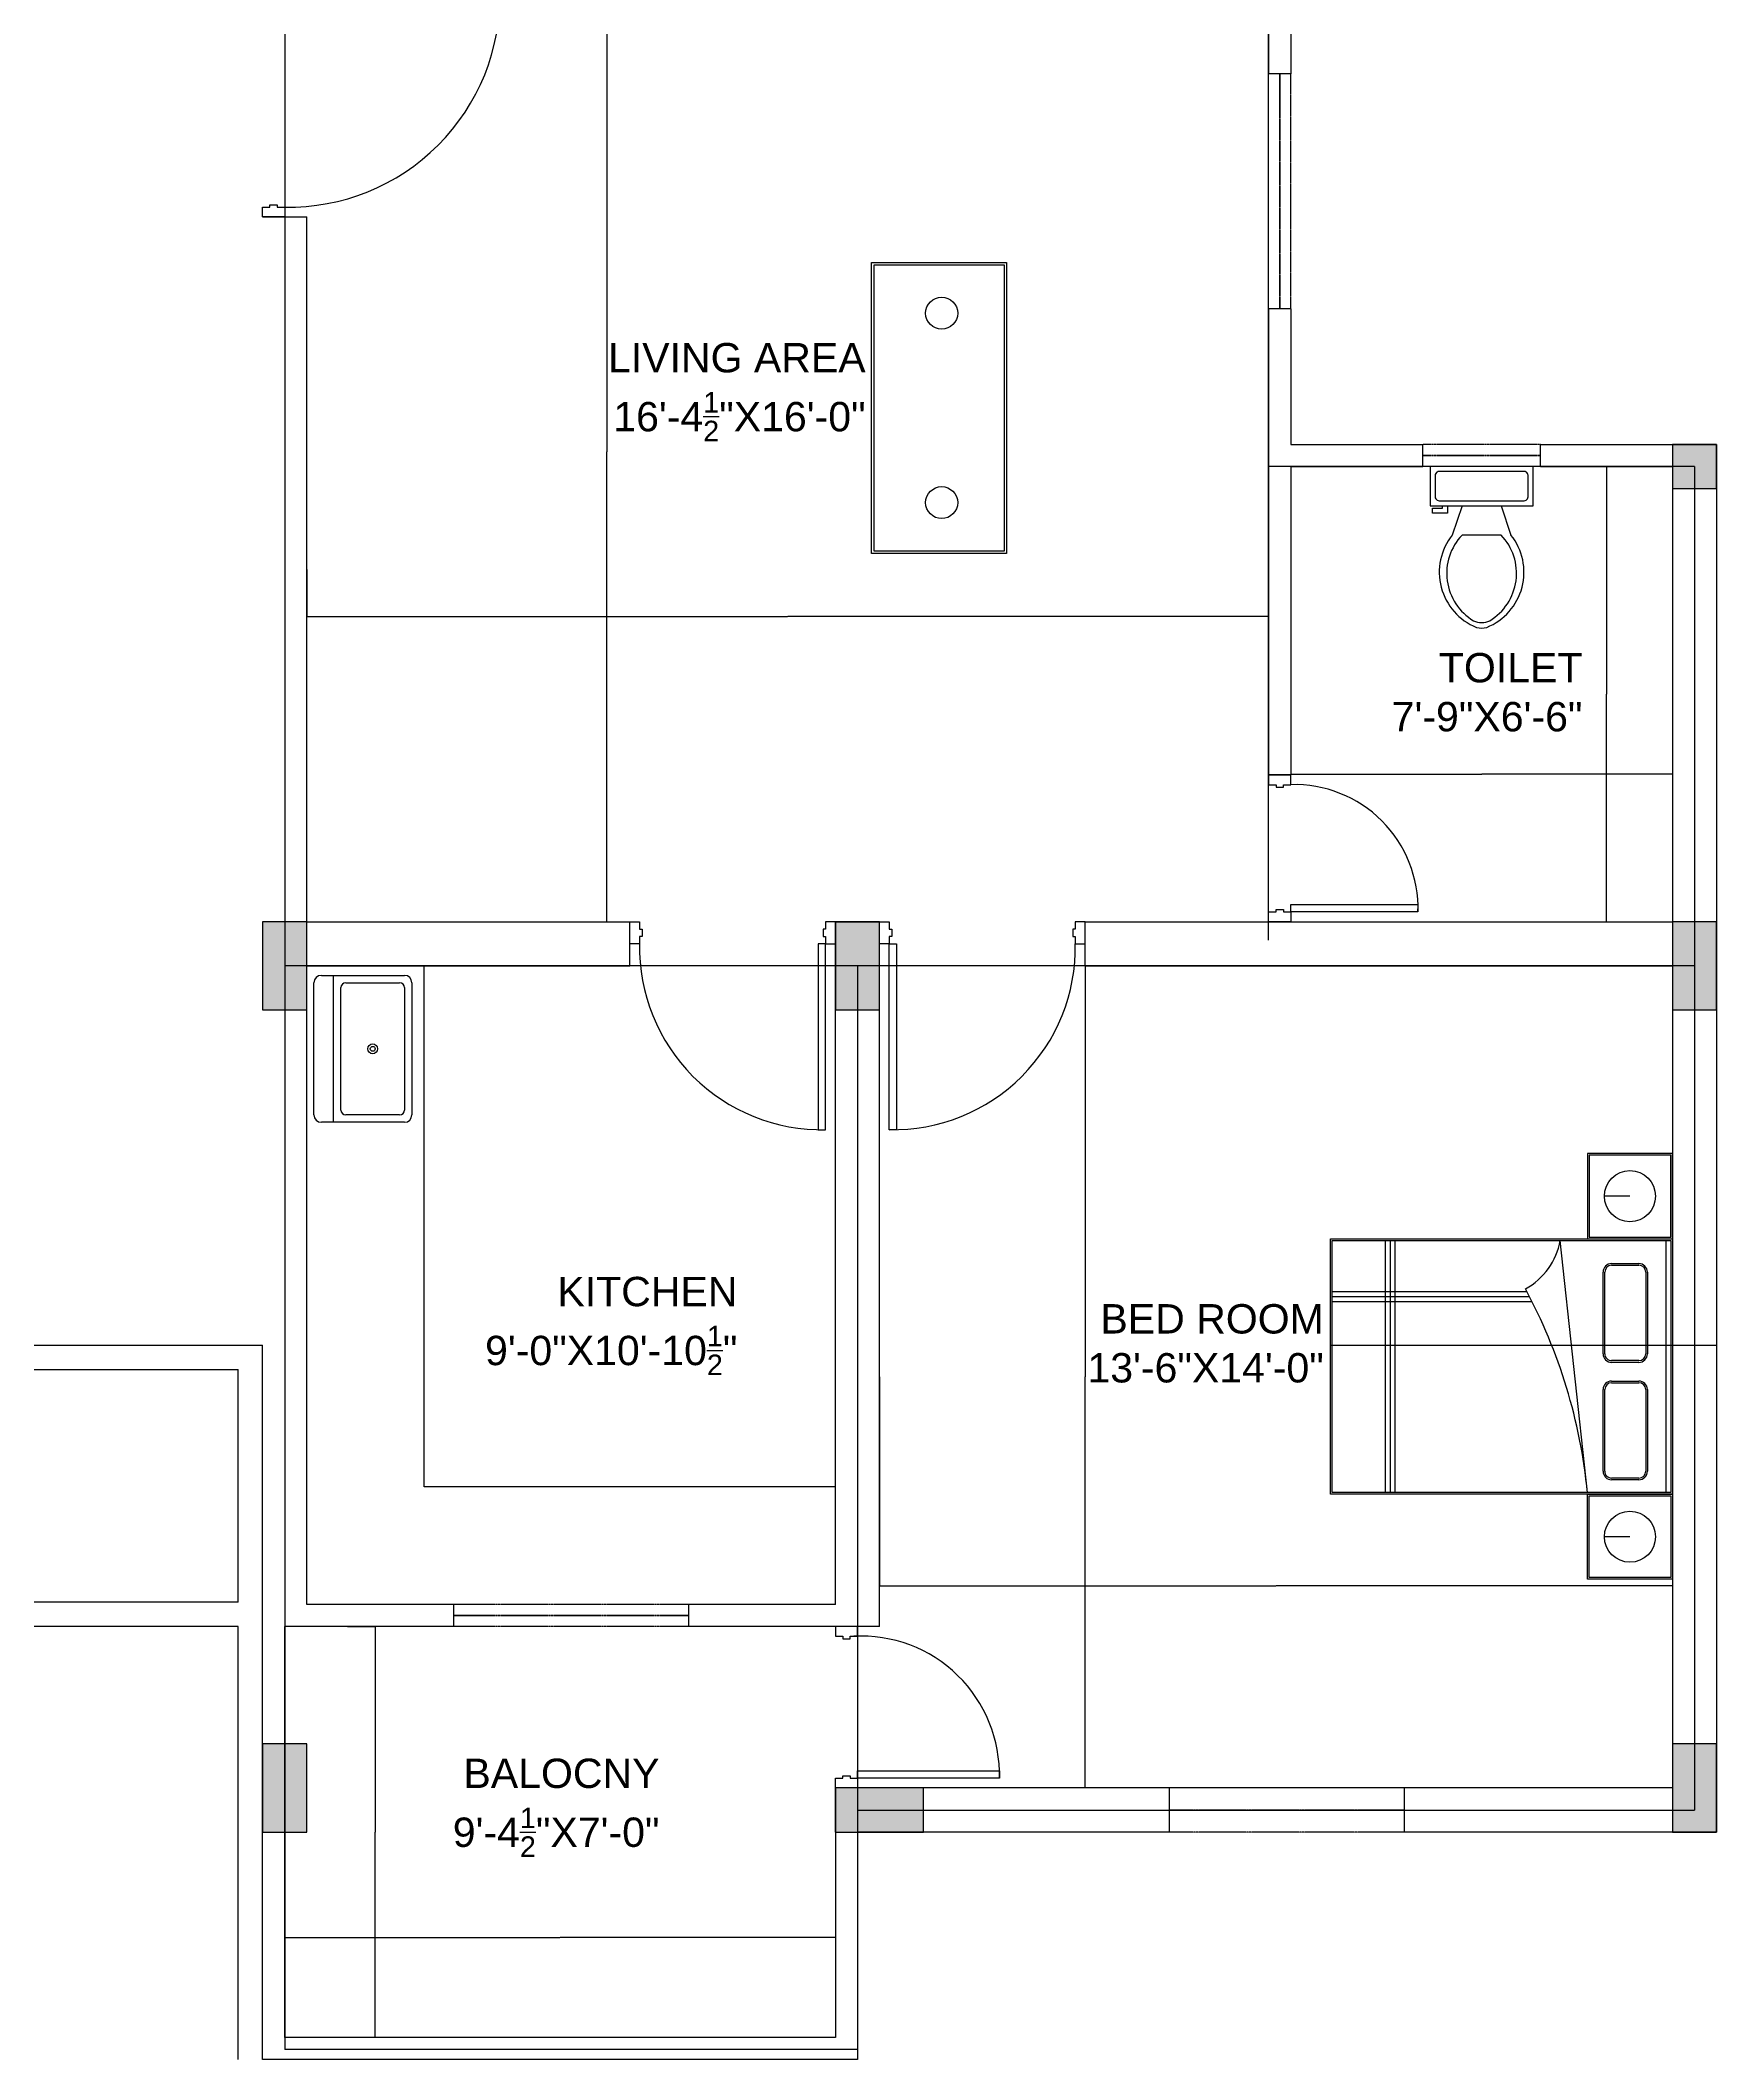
# Model space of a CAD drawing. Header units: metres. Extents: x -2370498 to 1228044, y -644254 to 236701.
# Drawn here: x -76290 to -63360, y -17071 to -1491 of the extents above; entities that cross this region are included whole.
import ezdxf

# ---------------------------------------------------------------- set-up
doc = ezdxf.new("R2010")
doc.units = ezdxf.units.M
doc.header["$MEASUREMENT"] = 0
doc.linetypes.add('HIDDEN2', pattern=[0.1875, 0.125, -0.0625])
for name, color, linetype in [('Beam', 6, 'Continuous'), ('column', 156, 'Continuous'), ('dim', 192, 'Continuous'), ('Door', 3, 'Continuous'), ('funi', 22, 'Continuous'), ('stair', 6, 'Continuous'), ('text', 1, 'Continuous'), ('TOILET SAMBLE', 181, 'Continuous'), ('window', 5, 'HIDDEN2')]:
    doc.layers.add(name, color=color, linetype=linetype)
doc.layers.add('Wall', color=7, linetype='Continuous', lineweight=30)
doc.styles.get("Standard").update_dxf_attribs({"font": 'arial.ttf'})
doc.dimstyles.get("Standard").update_dxf_attribs({"dimtxt": 0.18, "dimasz": 0.18, "dimexe": 0.18, "dimexo": 0.0625, "dimgap": 0.09, "dimtad": 0, "dimtih": 1, "dimtoh": 1, "dimdec": 1, "dimzin": 0, "dimdsep": 46, "dimlunit": 4, "dimtxsty": 'Standard', "dimcen": 0.09, "dimadec": 0, "dimazin": 0, "dimtfac": 1, "dimtdec": 1, "dimtofl": 0, "dimtmove": 0, "dimatfit": 3, "dimfxl": 1, "dimtolj": 1, "dimtzin": 0, "dimarcsym": 0})

# ---------------------------------------------------------------- blocks, each defined once
blk = doc.blocks.new('*D8')
at = {"layer": 'Defpoints', "color": 0, "transparency": 16777216}
for p in [(-69817.49550577342, -11803.24878123343), (-63699.98704467459, -11803.24878123343), (-69817.49550577342, -13416.25055567836)]:
    blk.add_point(p, dxfattribs=at)
at = {"layer": 'dim', "color": 0, "lineweight": -2, "transparency": 16777216}
for p, q in [((-69817.49550577342, -11803.31128123343), (-69817.49550577342, -13416.43055567836)), ((-63699.98704467459, -11803.31128123343), (-63699.98704467459, -13416.43055567836)), ((-69817.31550577343, -13416.25055567836), (-66759.27599555143, -13416.25055567836)), ((-63700.16704467459, -13416.25055567836), (-66758.20655489658, -13416.25055567836))]:
    blk.add_line(p, q, dxfattribs=at)
at = {"layer": 'dim', "color": 0, "transparency": 16777216}
for points in [[(-69817.31550577343, -13416.22055567836), (-69817.31550577343, -13416.28055567836), (-69817.49550577342, -13416.25055567836)], [(-63700.16704467459, -13416.22055567836), (-63700.16704467459, -13416.28055567836), (-63699.98704467459, -13416.25055567836)]]:
    blk.add_solid(points, dxfattribs=at)
at = {"layer": 'dim', "color": 0, "transparency": 16777216, "insert": (-66758.741275224, -13416.25055567836), "char_height": 0.18, "attachment_point": 5}
blk.add_mtext('\\A1;509\'-9{\\H1x;\\S1/2;}"', dxfattribs=at)
blk = doc.blocks.new('*D9')
at = {"layer": 'Defpoints', "color": 0, "transparency": 16777216}
for p in [(-68231.4747936377, -8631.207356959898), (-64733.73268740665, -8631.207356959898), (-64733.73268740665, -14975.29020550698)]:
    blk.add_point(p, dxfattribs=at)
at = {"layer": 'dim', "color": 0, "lineweight": -2, "transparency": 16777216}
for p, q in [((-64733.79518740665, -8631.207356959898), (-68231.65479363769, -8631.207356959898)), ((-68231.4747936377, -8631.387356959898), (-68231.4747936377, -11803.06687809565)), ((-68231.4747936377, -14975.11020550698), (-68231.4747936377, -11803.43068437122)), ((-64733.79518740665, -14975.29020550698), (-68231.65479363769, -14975.29020550698))]:
    blk.add_line(p, q, dxfattribs=at)
at = {"layer": 'dim', "color": 0, "transparency": 16777216}
for points in [[(-68231.5047936377, -8631.387356959898), (-68231.4447936377, -8631.387356959898), (-68231.4747936377, -8631.207356959898)], [(-68231.5047936377, -14975.11020550698), (-68231.4447936377, -14975.11020550698), (-68231.4747936377, -14975.29020550698)]]:
    blk.add_solid(points, dxfattribs=at)
at = {"layer": 'dim', "color": 0, "transparency": 16777216, "insert": (-68231.47479363768, -11803.24878123341), "char_height": 0.18, "attachment_point": 5}
blk.add_mtext('\\A1;528\'-8"', dxfattribs=at)
blk = doc.blocks.new('*D10')
at = {"layer": 'Defpoints', "color": 0, "transparency": 16777216}
for p in [(-73920.77484264334, -13729.13107454236), (-73706.74720922914, -16901.1724988159), (-73706.74720923016, -16901.1724988159)]:
    blk.add_point(p, dxfattribs=at)
at = {"layer": 'dim', "color": 0, "lineweight": -2, "transparency": 16777216}
for p, q in [((-73920.71234264334, -13729.13107454236), (-73706.56720923017, -13729.13107454236)), ((-73706.74720923016, -13729.31107454236), (-73706.74720923016, -15314.96988354134)), ((-73706.74720923016, -16900.9924988159), (-73706.74720923016, -15315.33368981692)), ((-73706.80970922914, -16901.1724988159), (-73706.92720923015, -16901.1724988159))]:
    blk.add_line(p, q, dxfattribs=at)
at = {"layer": 'dim', "color": 0, "transparency": 16777216}
for points in [[(-73706.77720923016, -13729.31107454236), (-73706.71720923016, -13729.31107454236), (-73706.74720923016, -13729.13107454236)], [(-73706.77720923016, -16900.9924988159), (-73706.71720923016, -16900.9924988159), (-73706.74720923016, -16901.1724988159)]]:
    blk.add_solid(points, dxfattribs=at)
at = {"layer": 'dim', "color": 0, "transparency": 16777216, "insert": (-73706.74720923015, -15315.15178667911), "char_height": 0.18, "attachment_point": 5}
blk.add_mtext('\\A1;264\'-4"', dxfattribs=at)
blk = doc.blocks.new('*D11')
at = {"layer": 'Defpoints', "color": 0, "transparency": 16777216}
for p in [(-74405.62685159776, -15986.50587402498), (-70157.35708694572, -15986.50587402498), (-74405.62685159776, -16128.74264960738)]:
    blk.add_point(p, dxfattribs=at)
at = {"layer": 'dim', "color": 0, "lineweight": -2, "transparency": 16777216}
for p, q in [((-74405.62685159776, -15986.56837402498), (-74405.62685159776, -16128.92264960738)), ((-70157.35708694572, -15986.56837402498), (-70157.35708694572, -16128.92264960738)), ((-74405.44685159776, -16128.74264960738), (-72282.02662820762, -16128.74264960738)), ((-70157.53708694571, -16128.74264960738), (-72280.95731033586, -16128.74264960738))]:
    blk.add_line(p, q, dxfattribs=at)
at = {"layer": 'dim', "color": 0, "transparency": 16777216}
for points in [[(-74405.44685159776, -16128.71264960738), (-74405.44685159776, -16128.77264960738), (-74405.62685159776, -16128.74264960738)], [(-70157.53708694571, -16128.71264960738), (-70157.53708694571, -16128.77264960738), (-70157.35708694572, -16128.74264960738)]]:
    blk.add_solid(points, dxfattribs=at)
at = {"layer": 'dim', "color": 0, "transparency": 16777216, "insert": (-72281.49196927174, -16128.74264960738), "char_height": 0.18, "attachment_point": 5}
blk.add_mtext('\\A1;354\'-0{\\H1x;\\S1/2;}"', dxfattribs=at)
blk = doc.blocks.new('*D12')
at = {"layer": 'Defpoints', "color": 0, "transparency": 16777216}
for p in [(-72638.21657346403, -1040.965377448245), (-71919.74018148279, -1040.965377448245), (-72638.21657346403, -8291.34577578774)]:
    blk.add_point(p, dxfattribs=at)
at = {"layer": 'dim', "color": 0, "lineweight": -2, "transparency": 16777216}
for p, q in [((-72638.15407346403, -1040.965377448245), (-71919.5601814828, -1040.965377448245)), ((-71919.74018148279, -1041.145377448245), (-71919.74018148279, -4665.853305130953)), ((-71919.74018148279, -8291.16577578774), (-71919.74018148279, -4666.457848105032)), ((-72638.15407346403, -8291.34577578774), (-71919.5601814828, -8291.34577578774))]:
    blk.add_line(p, q, dxfattribs=at)
at = {"layer": 'dim', "color": 0, "transparency": 16777216}
for points in [[(-71919.77018148279, -1041.145377448245), (-71919.71018148279, -1041.145377448245), (-71919.74018148279, -1040.965377448245)], [(-71919.77018148279, -8291.16577578774), (-71919.71018148279, -8291.16577578774), (-71919.74018148279, -8291.34577578774)]]:
    blk.add_solid(points, dxfattribs=at)
at = {"layer": 'dim', "color": 0, "transparency": 16777216, "insert": (-71919.74018148278, -4666.155576617971), "char_height": 0.18, "attachment_point": 5}
blk.add_mtext('\\A1;604\'-2{\\H1x;\\S1/2;}"', dxfattribs=at)
blk = doc.blocks.new('*D13')
at = {"layer": 'Defpoints', "color": 0, "transparency": 16777216}
for p in [(-74235.6960610116, -5572.453126410379), (-66815.3848720861, -5561.64197764074), (-74235.6960610116, -5936.640968396689)]:
    blk.add_point(p, dxfattribs=at)
at = {"layer": 'dim', "color": 0, "lineweight": -2, "transparency": 16777216}
for p, q in [((-74235.6960610116, -5572.515626410379), (-74235.6960610116, -5936.82096839669)), ((-66815.3848720861, -5561.70447764074), (-66815.3848720861, -5936.82096839669)), ((-74235.5160610116, -5936.640968396689), (-70526.0756780086, -5936.640968396689)), ((-66815.56487208609, -5936.640968396689), (-70525.0052550891, -5936.640968396689))]:
    blk.add_line(p, q, dxfattribs=at)
at = {"layer": 'dim', "color": 0, "transparency": 16777216}
for points in [[(-74235.5160610116, -5936.61096839669), (-74235.5160610116, -5936.670968396689), (-74235.6960610116, -5936.640968396689)], [(-66815.56487208609, -5936.61096839669), (-66815.56487208609, -5936.670968396689), (-66815.3848720861, -5936.640968396689)]]:
    blk.add_solid(points, dxfattribs=at)
at = {"layer": 'dim', "color": 0, "transparency": 16777216, "insert": (-70525.54046654885, -5936.640968396689), "char_height": 0.18, "attachment_point": 5}
blk.add_mtext('\\A1;618\'-4{\\H1x;\\S1/2;}"', dxfattribs=at)
blk = doc.blocks.new('*D14')
at = {"layer": 'Defpoints', "color": 0, "transparency": 16777216}
for p in [(-66645.45408149993, -6535.394273064891), (-63699.98704467459, -6535.394273064891), (-66645.45408149993, -7152.206725707632)]:
    blk.add_point(p, dxfattribs=at)
at = {"layer": 'dim', "color": 0, "lineweight": -2, "transparency": 16777216}
for p, q in [((-66645.45408149993, -6535.456773064891), (-66645.45408149993, -7152.386725707633)), ((-63699.98704467459, -6535.456773064891), (-63699.98704467459, -7152.386725707633)), ((-66645.27408149994, -7152.206725707632), (-65173.25681820323, -7152.206725707632)), ((-63700.16704467459, -7152.206725707632), (-65172.1843079713, -7152.206725707632))]:
    blk.add_line(p, q, dxfattribs=at)
at = {"layer": 'dim', "color": 0, "transparency": 16777216}
for points in [[(-66645.27408149994, -7152.176725707633), (-66645.27408149994, -7152.236725707632), (-66645.45408149993, -7152.206725707632)], [(-63700.16704467459, -7152.176725707633), (-63700.16704467459, -7152.236725707632), (-63699.98704467459, -7152.206725707632)]]:
    blk.add_solid(points, dxfattribs=at)
at = {"layer": 'dim', "color": 0, "transparency": 16777216, "insert": (-65172.72056308726, -7152.206725707632), "char_height": 0.18, "attachment_point": 5}
blk.add_mtext('\\A1;245\'-5{\\H1x;\\S1/2;}"', dxfattribs=at)
blk = doc.blocks.new('*D15')
at = {"layer": 'Defpoints', "color": 0, "transparency": 16777216}
for p in [(-64275.9732521586, -4779.442770342045), (-64209.77941643399, -4779.442770342045), (-64275.9732521586, -8291.34577578774)]:
    blk.add_point(p, dxfattribs=at)
at = {"layer": 'dim', "color": 0, "lineweight": -2, "transparency": 16777216}
for p, q in [((-64275.9107521586, -4779.442770342045), (-64209.59941643399, -4779.442770342045)), ((-64209.77941643399, -4779.622770342045), (-64209.77941643399, -6535.212369927103)), ((-64209.77941643399, -8291.16577578774), (-64209.77941643399, -6535.576176202683)), ((-64275.9107521586, -8291.34577578774), (-64209.59941643399, -8291.34577578774))]:
    blk.add_line(p, q, dxfattribs=at)
at = {"layer": 'dim', "color": 0, "transparency": 16777216}
for points in [[(-64209.80941643399, -4779.622770342045), (-64209.74941643399, -4779.622770342045), (-64209.77941643399, -4779.442770342045)], [(-64209.80941643399, -8291.16577578774), (-64209.74941643399, -8291.16577578774), (-64209.77941643399, -8291.34577578774)]]:
    blk.add_solid(points, dxfattribs=at)
at = {"layer": 'dim', "color": 0, "transparency": 16777216, "insert": (-64209.77941643397, -6535.394273064873), "char_height": 0.18, "attachment_point": 5}
blk.add_mtext('\\A1;292\'-8"', dxfattribs=at)
blk = doc.blocks.new('A$C0EA4476A')
at = {"linetype": 'ByBlock', "lineweight": -2}
for p, q in [((-1.569933374412358e-07, 2.007999913374078), (-1.569933374412358e-07, 1.507999913374078)), ((0.4999998430066626, 2.007999913374078), (-1.569933374412358e-07, 2.007999913374078)), ((0.009999843008699827, 1.997999913379317), (0.009999843008699827, 1.517999913376116)), ((0.4899998430046253, 1.997999913379317), (0.009999843008699827, 1.997999913379317)), ((0.4899998430046253, 1.517999913376116), (0.4899998430046253, 1.997999913379317)), ((0.4999998430066626, 2.007999913374078), (1.999999843006663, 2.007999913374078)), ((0.4999998430066626, -8.662027539685369e-08), (0.4999998430066626, 2.007999913374078)), ((0.4999998430066626, 1.507999913374078), (0.4999998430066626, 2.007999913374078)), ((0.5099998430086998, 1.997999913379317), (1.989999843004625, 1.997999913379317)), ((0.5099998430086998, 0.009999913374485914), (0.5099998430086998, 1.997999913379317)), ((0.5099998430086998, 1.968018404775648), (1.989999843004625, 1.968018404775648)), ((1.989999843004625, 1.997999913379317), (1.989999843004625, 0.009999913374485914)), ((1.999999843006663, 2.007999913374078), (1.999999843006663, -8.662027539685369e-08)), ((1.999999843006663, 2.007999913374078), (2.499999843006663, 2.007999913374078)), ((1.999999843006663, 1.507999913374078), (1.999999843006663, 2.007999913374078)), ((2.0099998430087, 1.997999913379317), (2.489999843004625, 1.997999913379317)), ((2.0099998430087, 1.517999913376116), (2.0099998430087, 1.997999913379317)), ((2.489999843004625, 1.997999913379317), (2.489999843004625, 1.517999913376116)), ((2.499999843006663, 2.007999913374078), (2.499999843006663, 1.507999913374078)), ((0.6460030532980454, 1.650288242322858), (0.6460030532980454, 1.810288242326351)), ((0.6560030532928067, 1.650288242322858), (0.6560030532928067, 1.810288242326351)), ((0.6960030532936798, 1.860288242329261), (1.176003053296881, 1.860288242329261)), ((0.6960030532936798, 1.850288242327224), (1.176003053296881, 1.850288242327224)), ((1.216003053297754, 1.810288242326351), (1.216003053297754, 1.650288242322858)), ((1.226003053292516, 1.810288242326351), (1.226003053292516, 1.650288242322858)), ((1.335538323932269, 1.650288242322858), (1.335538323932269, 1.810288242326351)), ((1.34553832392703, 1.650288242322858), (1.34553832392703, 1.810288242326351)), ((1.385538323927904, 1.860288242329261), (1.865538323931105, 1.860288242329261)), ((1.385538323927904, 1.850288242327224), (1.865538323931105, 1.850288242327224)), ((1.905538323931978, 1.810288242326351), (1.905538323931978, 1.650288242322858)), ((1.915538323926739, 1.810288242326351), (1.915538323926739, 1.650288242322858)), ((0.2499998430066626, 1.757999913374078), (0.2499998430066626, 1.607999913372623)), ((2.249999843006663, 1.757999913374078), (2.249999843006663, 1.607999913372623)), ((1.176003053296881, 1.610288242329261), (0.6960030532936798, 1.610288242329261)), ((1.176003053296881, 1.600288242327224), (0.6960030532936798, 1.600288242327224)), ((1.865538323931105, 1.610288242329261), (1.385538323927904, 1.610288242329261)), ((1.865538323931105, 1.600288242327224), (1.385538323927904, 1.600288242327224)), ((-1.569933374412358e-07, 1.507999913374078), (0.4999998430066626, 1.507999913374078)), ((0.009999843008699827, 1.517999913376116), (0.4899998430046253, 1.517999913376116)), ((1.989999843004625, 1.507999913374078), (0.5099998430086998, 1.348816104495199)), ((2.499999843006663, 1.507999913374078), (1.999999843006663, 1.507999913374078)), ((2.489999843004625, 1.517999913376116), (2.0099998430087, 1.517999913376116)), ((0.8115071125939721, 1.153418864065316), (0.8115071125939721, 0.009999913374485914)), ((0.841507112592808, 1.16915115431766), (0.841507112592808, 0.009999913374485914)), ((0.8715071125916438, 1.18447658529476), (0.8715071125916438, 0.009999913374485914)), ((0.5099998430086998, 0.3774772984761512), (1.989999843004625, 0.3774772984761512)), ((0.5099998430086998, 0.3495376880673575), (1.989999843004625, 0.3495376880673575)), ((0.5099998430086998, 0.3215980776585639), (1.989999843004625, 0.3215980776585639)), ((1.989999843004625, 0.009999913374485914), (0.5099998430086998, 0.009999913374485914)), ((1.999999843006663, -8.662027539685369e-08), (0.4999998430066626, -8.662027539685369e-08))]:
    blk.add_line(p, q, dxfattribs=at)
for centre in [(0.2499998430066626, 1.757999913374078), (2.249999843006663, 1.757999913374078)]:
    blk.add_circle(centre, 0.15, dxfattribs=at)
for centre, radius, start, end in [((0.6960030532936798, 1.810288242326351), 0.05, 90, 180), ((0.6960030532936798, 1.810288242326351), 0.04, 90, 180), ((1.176003053296881, 1.810288242326351), 0.05, 0, 90), ((1.176003053296881, 1.810288242326351), 0.04, 0, 90), ((1.385538323927904, 1.810288242326351), 0.05, 90, 180), ((1.385538323927904, 1.810288242326351), 0.04, 90, 180), ((1.865538323931105, 1.810288242326351), 0.05, 0, 90), ((1.865538323931105, 1.810288242326351), 0.04, 0, 90), ((0.6960030532936798, 1.650288242322858), 0.05, 180, 270), ((0.6960030532936798, 1.650288242322858), 0.04, 180, 270), ((1.176003053296881, 1.650288242322858), 0.04, 270, 0), ((1.176003053296881, 1.650288242322858), 0.05, 270, 0), ((1.385538323927904, 1.650288242322858), 0.05, 180, 270), ((1.385538323927904, 1.650288242322858), 0.04, 180, 270), ((1.865538323931105, 1.650288242322858), 0.05, 270, 0), ((1.865538323931105, 1.650288242322858), 0.04, 270, 0), ((2.293282374317641, -1.635717661687522), 3.158312917610382, 95.51041844519085, 118.3399110683232), ((0.4397010651300661, 0.9519281108005089), 0.4030657486158824, 28.46881856280967, 79.95566290813281)]:
    blk.add_arc(centre, radius, start, end, dxfattribs=at)
blk = doc.blocks.new('TABEL')
at = {"layer": 'funi'}
for points in [[(344.9697734733977, -136.6354657468573), (372.5102604115586, -136.6354657468573), (372.5102604115586, -196.1067197865883), (344.9697734733977, -196.1067197865883)], [(345.4697734733977, -137.1354657468573), (372.0102604115586, -137.1354657468573), (372.0102604115586, -195.6067197865883), (345.4697734733977, -195.6067197865883)]]:
    blk.add_lwpolyline(points, close=True, dxfattribs=at)
at = {"layer": 'funi', "color": 7}
for centre in [(358.2102462822295, -147.0236590330051), (358.2102462822295, -185.7185265004406)]:
    blk.add_circle(centre, 3.2712288282803, dxfattribs=at)
blk = doc.blocks.new('Sink-single - 30 in top')
blk.add_line((-15, -3.999996000000001), (15, -3.999996000000001))
for points in [[(-13.5, 0), (13.5, 0)], [(-15, -18.499996), (-15, -1.500000000000002)], [(15, -1.500000000000002), (15, -18.499996)], [(-13.5, -17.499996), (-13.5, -6.499996000000001)], [(-12.5, -5.499996000000001), (12.5, -5.499996000000001)], [(13.5, -6.499996000000001), (13.5, -17.499996)], [(13.5, -19.999996), (-13.5, -19.999996)], [(12.5, -18.499996), (-12.5, -18.499996)]]:
    blk.add_lwpolyline(points)
for radius in [1, 0.5]:
    blk.add_circle((0, -11.999996), radius)
for centre, radius, start, end in [((-13.5, -1.500000000000002), 1.5, 90, 180), ((13.5, -1.500000000000002), 1.5, 0, 90), ((-12.5, -6.499996000000001), 1, 90, 180), ((12.5, -6.499996000000001), 1, 0, 90), ((-13.5, -18.499996), 1.5, 180, 270), ((-12.5, -17.499996), 1, 180, 270), ((12.5, -17.499996), 1, 270, 0), ((13.5, -18.499996), 1.5, 270, 0)]:
    blk.add_arc(centre, radius, start, end)
blk = doc.blocks.new('Toilet - top')
for p, q in [((9.5, -6), (9.5, -2)), ((-8, -8.5), (-8, -8)), ((-7, -8), (-7, -9.5)), ((-4, -8), (-6, -14)), ((4, -8), (6, -14)), ((-10, -8.5), (-8, -8.5)), ((-10, -9.5), (-10, -8.5)), ((-7, -9.5), (-10, -9.5)), ((4, -14), (-4, -14))]:
    blk.add_line(p, q)
blk.add_lwpolyline([(10.5, -8), (10.5, 0), (-10.5, 0), (-10.5, -8)], close=True)
for points in [[(-9.5, -2), (-9.5, -6)], [(8.5, -1), (-8.5, -1)], [(-8.5, -7), (8.5, -7)]]:
    blk.add_lwpolyline(points)
for centre, radius, start, end in [((-8.625, -1.875), 0.8838834999999999, 81.8699, 188.1301), ((8.625, -1.875), 0.8838834999999999, 351.8699, 98.13009999999998), ((-8.625, -6.125), 0.8838834999999999, 171.869898, 278.1301), ((8.625, -6.125), 0.8838834999999999, 261.8699, 8.130099999999993), ((3.519562435188957, -21.58049502388982), 12.16902005083647, 141.4691096810948, 247.9714346835576), ((4.199957580658808, -21.81740929088453), 11.3291791325804, 136.3677254423718, 238.946823937405), ((-3.519499936778317, -21.58047137067522), 12.16903423757823, 292.0284332733153, 38.53070636800452), ((-4.199890672038477, -21.81738596564129), 11.32918622148567, 301.0530065773863, 43.63209216694732), ((2.096609817270334e-05, -27.87646475467881), 4, 245.7318247449371, 294.2681740488959), ((2.094152141829397e-05, -28.99996806116074), 4, 254.8605283244436, 285.1394707718433)]:
    blk.add_arc(centre, radius, start, end)

msp = doc.modelspace()

# ---------------------------------------------------------------- hatches: boundary and pattern name
at = {"layer": 'column'}
h = msp.add_hatch(color=256, dxfattribs=at)
h.dxf.hatch_style = 1
h.paths.add_polyline_path([(-63699.98704467459, -4609.511979755965), (-63360.12546350258, -4609.511979755965), (-63360.12546350258, -4949.373560928121), (-63699.98704467459, -4949.373560928121)])
h = msp.add_hatch(color=256, dxfattribs=at)
h.dxf.hatch_style = 1
h.paths.add_polyline_path([(-74575.55764218389, -8291.345775787737), (-74235.6960610116, -8291.345775787737), (-74235.6960610116, -8971.068938132086), (-74575.55764218389, -8971.068938132086)])
h = msp.add_hatch(color=256, dxfattribs=at)
h.dxf.hatch_style = 1
h.paths.add_polyline_path([(-70157.35708694572, -8291.345775787737), (-69817.49550577342, -8291.345775787737), (-69817.49550577342, -8971.068938132086), (-70157.35708694572, -8971.068938132086)])
h = msp.add_hatch(color=256, dxfattribs=at)
h.dxf.hatch_style = 1
h.paths.add_polyline_path([(-63699.98704467459, -8291.345775787737), (-63360.12546350258, -8291.345775787737), (-63360.12546350258, -8971.068938132086), (-63699.98704467459, -8971.068938132086)])
h = msp.add_hatch(color=256, dxfattribs=at)
h.dxf.hatch_style = 1
h.paths.add_polyline_path([(-74575.55764218389, -14635.42862433481), (-74235.6960610116, -14635.42862433481), (-74235.6960610116, -15315.15178667913), (-74575.55764218389, -15315.15178667913)])
h = msp.add_hatch(color=256, dxfattribs=at)
h.dxf.hatch_style = 1
h.paths.add_polyline_path([(-63699.98704467459, -14635.42862433481), (-63360.12546350258, -14635.42862433481), (-63360.12546350258, -15315.15178667913), (-63699.98704467459, -15315.15178667913)])
h = msp.add_hatch(color=256, dxfattribs=at)
h.dxf.hatch_style = 1
h.paths.add_polyline_path([(-69477.63392460138, -14975.29020550697), (-69477.63392460138, -15315.15178667913), (-70157.35708694572, -15315.15178667913), (-70157.35708694572, -14975.29020550697)])

# ---------------------------------------------------------------- linework, layer by layer
for p, q in [((-78200.74784135357, -11557.73242132785), (-74575.55764218389, -11557.73242132785)), ((-66338.31750805171, -11557.73242132785), (-63360.12546350258, -11557.73242132785)), ((-78011.93585181354, -11746.54441086796), (-74764.36963172392, -11746.54441086796))]:
    msp.add_line(p, q)
at = {"layer": 'Beam'}
for p, q in [((-66815.38487208668, -8434.652643865329), (-66815.38487208668, 6889.138183235598)), ((-74405.62685159744, -871.0345868622026), (-74405.62685159656, -8631.2073569588)), ((-63530.05625408843, -4779.442770342043), (-66815.38487208668, -4779.442770342043)), ((-63530.05625408843, -4779.442770342043), (-63530.05625408843, -8631.207356959894)), ((-63530.05625408843, -4779.442770342043), (-63530.05625408843, -8631.207356959894)), ((-74405.62685159656, -8631.2073569588), (-74405.62685159805, -16992.4080553655)), ((-63530.05625408814, -8631.207356959383), (-74405.62685159656, -8631.207356960842)), ((-69987.42629635955, -8631.207356959894), (-69987.42629635955, -16992.4080553655)), ((-63530.05625408843, -8631.207356959894), (-63530.05625408843, -15145.22099609461)), ((-63530.05625408843, -8631.207356959894), (-63530.05625408843, -15145.22099609461)), ((-69987.42629635955, -15145.22099609461), (-63530.05625408843, -15145.22099609461)), ((-69987.42629635955, -16992.4080553655), (-74405.62685159805, -16992.4080553655))]:
    msp.add_line(p, q, dxfattribs=at)
at = {"layer": 'column'}
for points in [[(-63360.12546350258, -4609.511979755965), (-63699.98704467459, -4609.511979755965), (-63699.98704467459, -4949.373560928121), (-63360.12546350258, -4949.373560928121)], [(-74235.6960610116, -8291.345775787737), (-74575.55764218389, -8291.345775787737), (-74575.55764218389, -8971.068938132086), (-74235.6960610116, -8971.068938132086)], [(-69817.49550577342, -8291.345775787737), (-70157.35708694572, -8291.345775787737), (-70157.35708694572, -8971.068938132086), (-69817.49550577342, -8971.068938132086)], [(-63360.12546350258, -8291.345775787737), (-63699.98704467459, -8291.345775787737), (-63699.98704467459, -8971.068938132086), (-63360.12546350258, -8971.068938132086)], [(-74235.6960610116, -14635.42862433481), (-74575.55764218389, -14635.42862433481), (-74575.55764218389, -15315.15178667913), (-74235.6960610116, -15315.15178667913)], [(-63360.12546350258, -14635.42862433481), (-63699.98704467459, -14635.42862433481), (-63699.98704467459, -15315.15178667913), (-63360.12546350258, -15315.15178667913)], [(-69477.63392460138, -15315.15178667913), (-69477.63392460138, -14975.29020550697), (-70157.35708694572, -14975.29020550697), (-70157.35708694572, -15315.15178667913)]]:
    msp.add_lwpolyline(points, close=True, dxfattribs=at)
at = {"layer": 'Door'}
for points in [[(-74405.62685159776, -2853.560477033117), (-74575.55764218389, -2853.560477033117), (-74575.55764218389, -2778.035681217095), (-74518.91404532194, -2778.035681217095), (-74518.91404532194, -2759.154482263062), (-74462.2704484597, -2759.154482263062), (-74462.2704484597, -2778.035681217095), (-74405.62685159776, -2778.035681217095), (-74405.62685159776, -2853.560477033117)], [(-66645.45408149993, -7158.473838547177), (-66815.3848720861, -7158.473838547177), (-66815.3848720861, -7233.998634363237), (-66758.74127522415, -7233.998634363237), (-66758.74127522415, -7252.879833317233), (-66702.09767836188, -7252.879833317233), (-66702.09767836188, -7233.998634363237), (-66645.45408149993, -7233.998634363237), (-66645.45408149993, -7158.473838547177)], [(-66645.45408149993, -8291.345775787737), (-66815.3848720861, -8291.345775787737), (-66815.3848720861, -8215.820979971715), (-66758.74127522415, -8215.820979971715), (-66758.74127522415, -8196.939781017682), (-66702.09767836188, -8196.939781017682), (-66702.09767836188, -8215.820979971715), (-66645.45408149993, -8215.820979971715), (-66645.45408149993, -8291.345775787737)], [(-71743.37779908245, -8461.276566373816), (-71743.37779908245, -8291.345775787737), (-71667.85300326631, -8291.345775787737), (-71667.85300326631, -8347.989372649763), (-71648.97180431242, -8347.989372649763), (-71648.97180431242, -8404.63296951179), (-71667.85300326631, -8404.63296951179), (-71667.85300326631, -8461.276566373816), (-71743.37779908245, -8461.276566373816)], [(-70157.35708694572, -8461.276566373816), (-70157.35708694572, -8291.345775787737), (-70232.88188276185, -8291.345775787737), (-70232.88188276185, -8347.989372649763), (-70251.76308171572, -8347.989372649763), (-70251.76308171572, -8404.63296951179), (-70232.88188276185, -8404.63296951179), (-70232.88188276185, -8461.276566373816), (-70157.35708694572, -8461.276566373816)], [(-69817.49550577342, -8461.276566373816), (-69817.49550577342, -8291.345775787737), (-69741.97070995758, -8291.345775787737), (-69741.97070995758, -8347.989372649763), (-69723.08951100339, -8347.989372649763), (-69723.08951100339, -8404.63296951179), (-69741.97070995758, -8404.63296951179), (-69741.97070995758, -8461.276566373816), (-69817.49550577342, -8461.276566373816)], [(-68231.47479363666, -8461.276566373816), (-68231.47479363666, -8291.345775787737), (-68306.9995894528, -8291.345775787737), (-68306.9995894528, -8347.989372649763), (-68325.88078840669, -8347.989372649763), (-68325.88078840669, -8404.63296951179), (-68306.9995894528, -8404.63296951179), (-68306.9995894528, -8461.276566373816), (-68231.47479363666, -8461.276566373816)], [(-69987.42629635955, -13729.13107454236), (-70157.35708694572, -13729.13107454236), (-70157.35708694572, -13804.65587035842), (-70100.71349008377, -13804.65587035842), (-70100.71349008377, -13823.53706931241), (-70044.0698932215, -13823.53706931241), (-70044.0698932215, -13804.65587035842), (-69987.42629635955, -13804.65587035842), (-69987.42629635955, -13729.13107454236)], [(-69987.42629635955, -14975.29020550697), (-70157.35708694572, -14975.29020550697), (-70157.35708694572, -14899.76540969094), (-70100.71349008377, -14899.76540969094), (-70100.71349008377, -14880.88421073691), (-70044.0698932215, -14880.88421073691), (-70044.0698932215, -14899.76540969094), (-69987.42629635955, -14899.76540969094), (-69987.42629635955, -14975.29020550697)]]:
    msp.add_lwpolyline(points, dxfattribs=at)
for points in [[(-66645.45408149993, -8215.820979971715), (-66645.45408149993, -8159.177383109688), (-65663.63173589167, -8159.177383109688), (-65663.63173589167, -8215.820979971715)], [(-70232.88188276185, -9896.247686878502), (-70232.88188276185, -8461.276566373816), (-70289.5254796238, -8461.276566373816), (-70289.5254796238, -9896.247686878502)], [(-69741.97070995758, -9896.247686878502), (-69741.97070995758, -8461.276566373816), (-69685.32711309563, -8461.276566373816), (-69685.32711309563, -9896.247686878502)], [(-69987.42629635955, -14899.76540969094), (-69987.42629635955, -14843.12181282892), (-68892.3167570271, -14843.12181282892), (-68892.3167570271, -14899.76540969094)]]:
    msp.add_lwpolyline(points, close=True, dxfattribs=at)
for centre, radius, start, end in [((-74377.30505316662, -1144.811971695281), 1633.469255789795, 269.0065311439978, 0.993468856253243), ((-66617.13228306912, -8187.499181540701), 953.9210752122399, 358.2986453947022, 91.70135460567698), ((-70261.20368119267, -8489.598364804828), 1406.934411959821, 178.8465495488871, 271.1534504511512), ((-69713.64891152644, -8489.598364804828), 1406.934411959821, 268.8465495488488, 1.153450451112906), ((-69960.17549030624, -14871.44361125993), 1068.23424327576, 358.480754856047, 92.98203665046547)]:
    msp.add_arc(centre, radius, start, end, dxfattribs=at)
at = {"layer": 'stair'}
for p, q in [((-73329.39851121917, -12652.90273416386), (-73329.39851121917, -8631.207356959894)), ((-70157.35708694572, -12652.90273416386), (-73329.39851121917, -12652.90273416386)), ((-74764.36963172392, -13540.31908500228), (-78011.93585181354, -13540.31908500228)), ((-74764.36963172392, -13729.13107454236), (-78011.93585181354, -13729.13107454236))]:
    msp.add_line(p, q, dxfattribs=at)
at = {"layer": 'Wall'}
for p, q in [((-66645.45408149993, -701.1037962760875), (-66645.45408149993, -1749.010338223572)), ((-66815.3848720861, -1040.965377448245), (-66815.3848720861, -1749.010338223572)), ((-66645.45408149993, -1749.010338223572), (-66815.3848720861, -1749.010338223572)), ((-74575.55764218389, -2853.560477033117), (-74235.6960610116, -2853.560477033117)), ((-74235.6960610116, -8291.345775787737), (-74235.6960610116, -2853.560477033117)), ((-66815.3848720861, -3561.605437808445), (-66815.3848720861, -7158.473838547177)), ((-66645.45408149993, -3561.605437808445), (-66815.3848720861, -3561.605437808445)), ((-66645.45408149993, -3561.605437808445), (-66645.45408149993, -4609.511979755965)), ((-66645.45408149993, -4609.511979755965), (-65625.86933798362, -4609.511979755965)), ((-65625.86933798362, -4779.442770342043), (-65625.86933798362, -4609.511979755965)), ((-64719.5717881912, -4609.511979755965), (-63360.12546350258, -4609.511979755965)), ((-64719.5717881912, -4779.442770342043), (-64719.5717881912, -4609.511979755965)), ((-63360.12546350258, -4609.511979755965), (-63360.12546350258, -15315.15178667913)), ((-66645.45408149993, -4779.442770342043), (-65625.86933798362, -4779.442770342043)), ((-66645.45408149993, -4779.442770342043), (-66645.45408149993, -7158.473838547177)), ((-64719.5717881912, -4779.442770342043), (-63699.98704467459, -4779.442770342043)), ((-63699.98704467459, -4779.442770342043), (-63699.98704467459, -8291.345775787737)), ((-66815.3848720861, -7158.473838547177), (-66645.45408149993, -7158.473838547177)), ((-74235.6960610116, -8291.345775787737), (-71743.37779908245, -8291.345775787737)), ((-71743.37779908245, -8631.207356959894), (-71743.37779908245, -8291.345775787737)), ((-70157.35708694572, -13559.20028395628), (-70157.35708694572, -8291.345775787737)), ((-70157.35708694572, -8291.345775787737), (-69817.49550577342, -8291.345775787737)), ((-69817.49550577342, -13729.13107454236), (-69817.49550577342, -8291.345775787737)), ((-68231.47479363666, -8631.207356959894), (-68231.47479363666, -8291.345775787737)), ((-68231.47479363666, -8291.345775787737), (-66815.3848720861, -8291.345775787737)), ((-66815.3848720861, -8291.345775787737), (-63699.98704467459, -8291.345775787737)), ((-66815.3848720861, -8291.345775787737), (-66645.45408149993, -8291.345775787737)), ((-74235.6960610116, -8631.207356959894), (-71743.37779908245, -8631.207356959894)), ((-74235.6960610116, -13559.20028395628), (-74235.6960610116, -8631.207356959894)), ((-68231.47479363666, -8631.207356959894), (-63699.98704467459, -8631.207356959894)), ((-63699.98704467459, -8631.207356959894), (-63699.98704467459, -14975.29020550697)), ((-74575.55764218389, -17071.10328940197), (-74575.55764218389, -11557.73242132785)), ((-74764.36963172392, -13540.31908500228), (-74764.36963172392, -11746.54441086796)), ((-73102.82412377106, -13559.20028395628), (-74235.6960610116, -13559.20028395628)), ((-73102.82412377106, -13559.20028395628), (-73102.82412377106, -13729.13107454236)), ((-70157.35708694572, -13559.20028395628), (-71290.22902418622, -13559.20028395628)), ((-71290.22902418622, -13559.20028395628), (-71290.22902418622, -13729.13107454236)), ((-74764.36963172392, -17071.10328940197), (-74764.36963172392, -13729.13107454236)), ((-73102.82412377106, -13729.13107454236), (-74405.62685159776, -13729.13107454236)), ((-74405.62685159776, -16901.17249881589), (-74405.62685159776, -13729.13107454236)), ((-70157.35708694572, -13729.13107454236), (-71290.22902418622, -13729.13107454236)), ((-69817.49550577342, -13729.13107454236), (-70157.35708694572, -13729.13107454236)), ((-67580.07342972349, -14975.29020550697), (-70157.35708694572, -14975.29020550697)), ((-70157.35708694572, -15315.15178667913), (-70157.35708694572, -14975.29020550697)), ((-67580.07342972349, -15315.15178667913), (-67580.07342972349, -14975.29020550697)), ((-63699.98704467459, -14975.29020550697), (-65767.47833013865, -14975.29020550697)), ((-65767.47833013865, -15315.15178667913), (-65767.47833013865, -14975.29020550697)), ((-70157.35708694572, -15315.15178667913), (-70157.35708694572, -16901.17249881589)), ((-67580.07342972349, -15315.15178667913), (-69987.42629635955, -15315.15178667913)), ((-69987.42629635955, -15315.15178667913), (-69987.42629635955, -17071.10328940197)), ((-63360.12546350258, -15315.15178667913), (-65767.47833013865, -15315.15178667913)), ((-70157.35708694572, -16901.17249881589), (-74405.62685159776, -16901.17249881589)), ((-69987.42629635955, -17071.10328940197), (-74575.55764218389, -17071.10328940197))]:
    msp.add_line(p, q, dxfattribs=at)
at = {"layer": 'window'}
for p, q in [((-66815.3848720861, -3561.605437808445), (-66815.3848720861, -1749.010338223572)), ((-66645.45408149993, -3561.605437808445), (-66645.45408149993, -1749.010338223572)), ((-64719.5717881912, -4609.511979755965), (-65625.86933798362, -4609.511979755965)), ((-64719.5717881912, -4779.442770342043), (-65625.86933798362, -4779.442770342043)), ((-71290.22902418622, -13559.20028395628), (-73102.82412377106, -13559.20028395628)), ((-71290.22902418622, -13729.13107454236), (-73102.82412377106, -13729.13107454236)), ((-65767.47833013865, -14975.29020550697), (-67580.07342972349, -14975.29020550697)), ((-65767.47833013865, -15315.15178667913), (-67580.07342972349, -15315.15178667913))]:
    msp.add_line(p, q, dxfattribs=at)
at = {"layer": 'window', "lineweight": 40}
for p, q in [((-66730.41947679302, -1749.010338223572), (-66730.41947679302, -3561.605437808445)), ((-64719.5717881912, -4694.477375049004), (-65625.86933798362, -4694.477375049004)), ((-71290.22902418622, -13644.16567924932), (-73102.82412377106, -13644.16567924932)), ((-65767.47833013865, -15145.22099609304), (-67580.07342972349, -15145.22099609304))]:
    msp.add_line(p, q, dxfattribs=at)

# ---------------------------------------------------------------- block references
at = {"layer": 'funi'}
for name, p, xscale, yscale, zscale, rotation in [('TABEL', (-55810.88530461503, -10609.64968980629), 37.76239790801824, 37.76239790801824, 37.76239790801824, 180), ('A$C0EA4476A', (-66338.31739424045, -10080.42491711931), 1313.909593319024, 1313.909593319024, 1313.909593319024, 270)]:
    msp.add_blockref(name, p, dxfattribs=dict(at, xscale=xscale, yscale=yscale, zscale=zscale, rotation=rotation))
at = {"layer": 'TOILET SAMBLE', "xscale": 37.76239790801824, "yscale": 37.76239790801824, "zscale": 37.76239790801824}
msp.add_blockref('Toilet - top', (-65172.72056308742, -4779.442770342043), dxfattribs=at)
at = {"layer": 'TOILET SAMBLE', "xscale": 37.76239790801824, "yscale": 37.76239790801824, "zscale": 37.76239790801824, "rotation": 90.00000000000001}
msp.add_blockref('Sink-single - 30 in top', (-74179.42597456825, -9272.17391947357), dxfattribs=at)

# ---------------------------------------------------------------- texts
at = {"layer": 'text', "char_height": 226.5743874481095, "attachment_point": 9}
for s, insert in [('\\A1;LIVING AREA\\P16\'-4{\\H0.7x;\\S1/2;}"X16\'-0"', (-69924.14757633193, -4584.690119382598)), (' TOILET  \\P7\'-9"X6\'-6"', (-64394.81014698044, -6825.507335622669)), ('\\A1; KITCHEN \\P9\'-0"X10\'-10{\\H0.7x;\\S1/2;}"', (-70913.14885872744, -11789.87377119453)), ('BED ROOM \\P13\'-6"X14\'-0"', (-66389.90437928693, -11849.51990439308)), ('\\A1; BALOCNY\\P9\'-4{\\H0.7x;\\S1/2;}"X7\'-0" ', (-71514.12218064426, -15506.99139679802))]:
    msp.add_mtext_dynamic_manual_height_columns(s, width=4249.676339665977, gutter_width=37.76239790801824, heights=[0], dxfattribs=dict(at, insert=insert))

# ---------------------------------------------------------------- dimensions: what is measured, and where the dimension line sits
at = {"layer": 'dim'}
for base, p1, p2, angle, picture, middle in [((-71919.74018148279, -1040.965377448245), (-72638.216573464, -8291.345775787737), (-72638.216573464, -1040.965377448245), 270, '*D12', (-71919.74018148278, -4666.155576617971)), ((-64209.77941643399, -4779.442770342045), (-64275.97325215857, -8291.345775787737), (-64275.97325215857, -4779.442770342043), 270, '*D15', (-64209.77941643397, -6535.394273064873)), ((-74235.6960610116, -5936.640968396689), (-66815.3848720861, -5561.64197764074), (-74235.6960610116, -5572.453126410379), 180, '*D13', (-70525.54046654885, -5936.640968396689)), ((-66645.45408149993, -7152.206725707632), (-63699.98704467459, -6535.394273064891), (-66645.45408149993, -6535.394273064891), 180, '*D14', (-65172.72056308726, -7152.206725707632)), ((-68231.4747936377, -8631.207356959898), (-64733.73268740662, -14975.29020550697), (-64733.73268740662, -8631.207356959894), 270, '*D9', (-68231.47479363768, -11803.24878123341)), ((-69817.49550577342, -13416.25055567836), (-63699.98704467459, -11803.24878123343), (-69817.49550577342, -11803.24878123343), 180, '*D8', (-66758.741275224, -13416.25055567836)), ((-73706.74720923016, -16901.1724988159), (-73920.77484264331, -13729.13107454236), (-73706.74720922911, -16901.17249881589), 270, '*D10', (-73706.74720923015, -15315.15178667911)), ((-74405.62685159776, -16128.74264960738), (-70157.35708694572, -15986.50587402498), (-74405.62685159776, -15986.50587402498), 180, '*D11', (-72281.49196927174, -16128.74264960738))]:
    dim = msp.add_linear_dim(base=base, p1=p1, p2=p2, angle=angle, dimstyle='Standard', dxfattribs=at)
    dim.commit()
    dim.dimension.update_dxf_attribs({"geometry": picture, "text_midpoint": middle})

doc.saveas('drawing.dxf')
